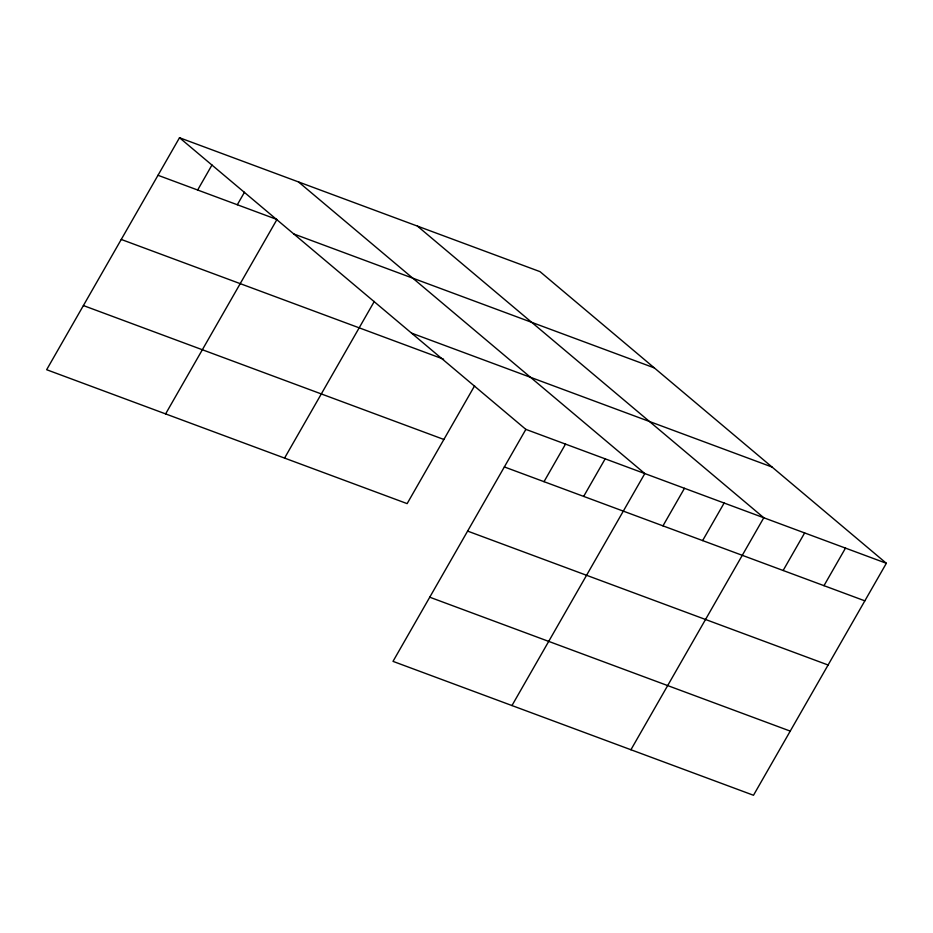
<?xml version="1.0" encoding="UTF-8"?>
<svg xmlns="http://www.w3.org/2000/svg" width="933" height="933" viewBox="0 0 933 933"><rect width="100%" height="100%" fill="white"/><g stroke="black" fill="none" stroke-linecap="round" stroke-linejoin="round"><path stroke-width="1.4" d="M179.509 137.734L525.862 429.378L393.003 661.369L753.491 795.266L886.35 563.287L539.997 271.631L179.509 137.734L46.65 369.713L407.138 503.622L474.594 385.83M197.656 190.017L211.989 164.978M237.309 204.747L244.481 192.233M165.607 413.902L276.961 219.477L158.004 175.287M284.565 458.091L374.308 301.417M544.009 481.673L565.515 444.108M583.661 496.403L605.167 458.838M511.96 705.558L644.82 473.567L298.467 181.923M662.966 525.862L684.484 488.297M702.619 540.592L724.136 503.027M630.918 749.747L763.789 517.757L417.436 226.113M783.125 570.495L804.643 532.93M823.979 585.667L845.496 548.103M293.813 233.973L654.29 367.882M411.57 333.128L772.058 467.036M121.255 239.454L443.607 359.193M525.862 429.378L886.35 563.287M83.399 305.558L443.875 439.466M504.356 466.943L864.833 600.84M467.608 531.099L828.096 665.007M429.751 597.202L790.239 731.11"/></g></svg>
